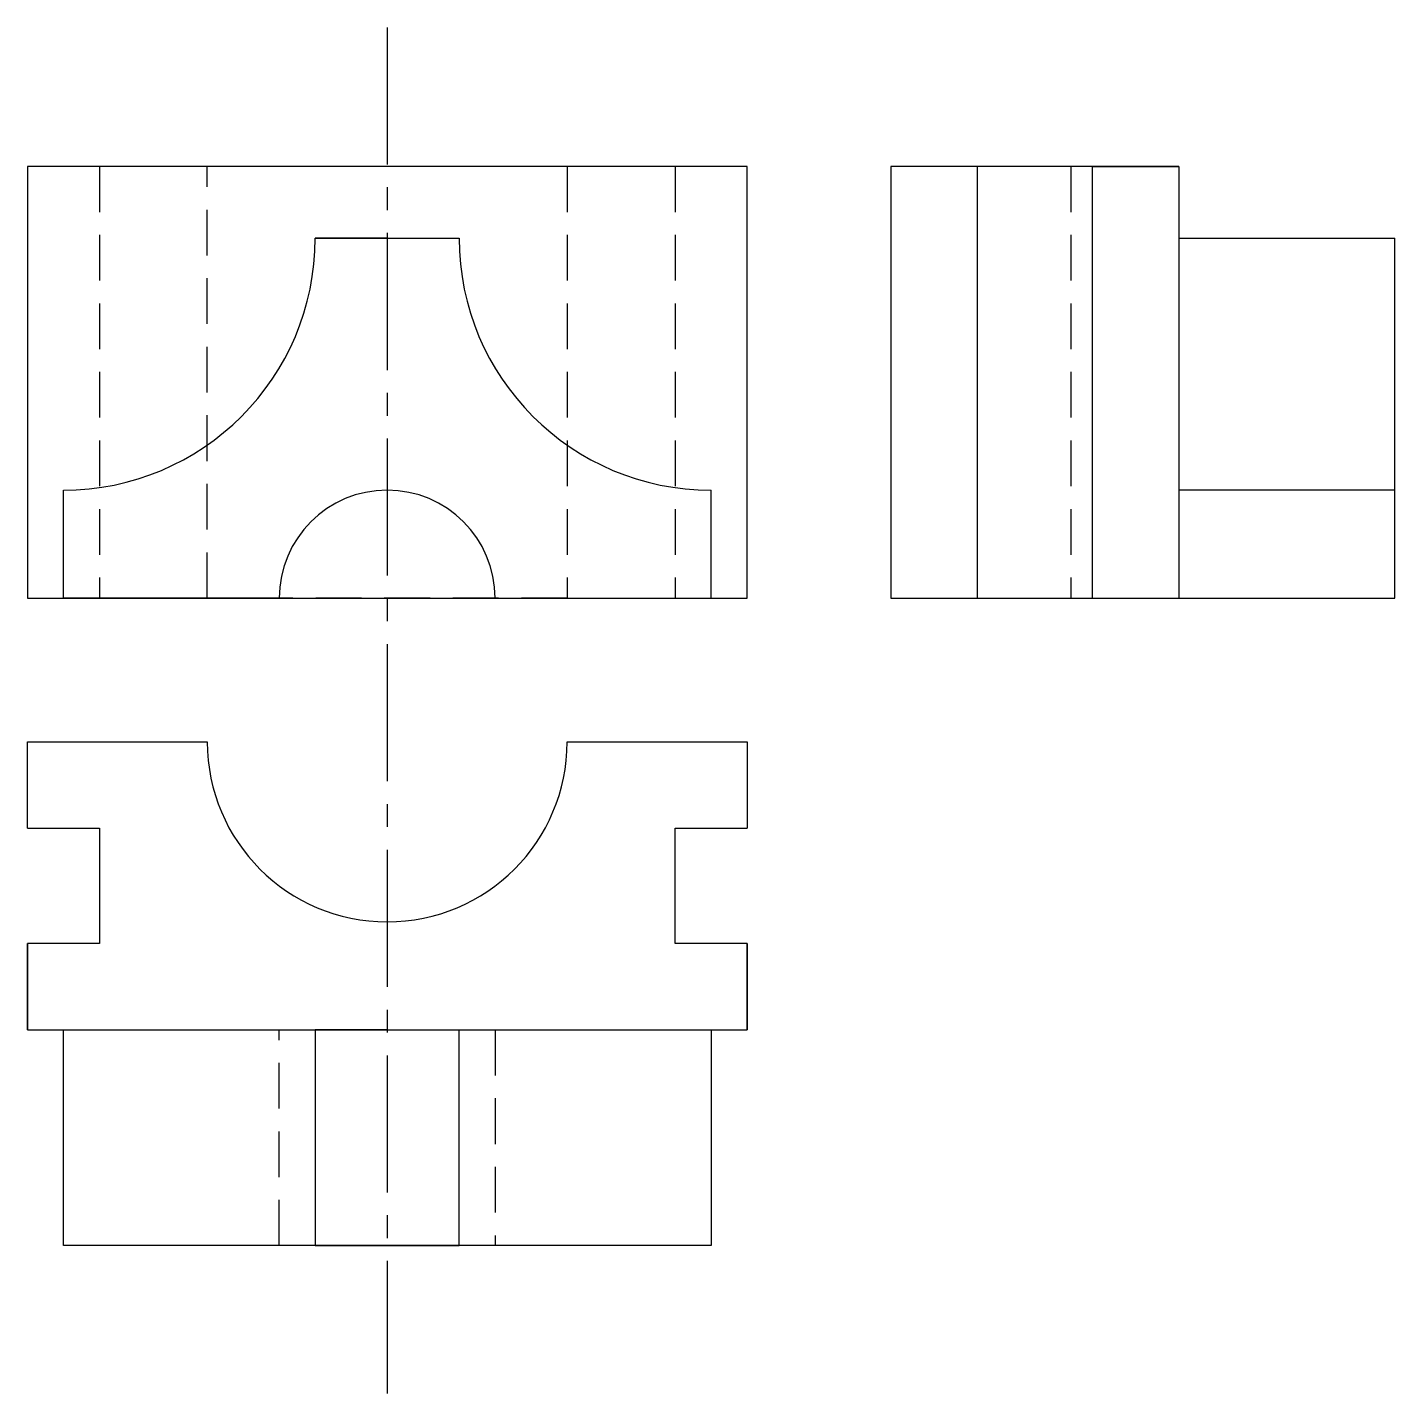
# Model space of a CAD drawing. Header units: millimetres. Extents: x 3050 to 3240, y 739 to 929.
import ezdxf

# ---------------------------------------------------------------- set-up
doc = ezdxf.new("R2010")
doc.units = ezdxf.units.MM
doc.linetypes.add('CENTER2', pattern=[28.575, 19.05, -3.175, 3.175, -3.175])
doc.linetypes.add('DASHED2', pattern=[9.525, 6.35, -3.175])

msp = doc.modelspace()

# ---------------------------------------------------------------- linework, layer by layer
at = {"linetype": 'CENTER2'}
msp.add_line((3100.02, 929.24), (3100.02, 739.35), dxfattribs=at)
for p, q in [((3150.02, 909.92), (3050.02, 909.92)), ((3050.02, 909.92), (3050.02, 849.92)), ((3150.02, 849.92), (3150.02, 909.92)), ((3170.02, 909.92), (3170.02, 849.92)), ((3210.02, 909.92), (3170.02, 909.92)), ((3182.02, 909.92), (3182.02, 849.92)), ((3198.02, 849.92), (3198.02, 909.92)), ((3198.02, 909.92), (3210.02, 909.92)), ((3210.02, 909.92), (3210.02, 849.92)), ((3100.02, 899.92), (3090.02, 899.92)), ((3090.02, 899.92), (3110.02, 899.92)), ((3210.02, 899.92), (3240.02, 899.92)), ((3240.02, 849.92), (3240.02, 899.92)), ((3055.02, 849.92), (3055.02, 864.92)), ((3145.02, 849.92), (3145.02, 864.92)), ((3240.02, 864.92), (3210.02, 864.92)), ((3050.02, 849.92), (3150.02, 849.92)), ((3085.02, 849.92), (3055.02, 849.92)), ((3085.02, 849.92), (3115.02, 849.92)), ((3170.02, 849.92), (3240.02, 849.92)), ((3182.02, 849.92), (3198.02, 849.92)), ((3050.02, 829.92), (3075.02, 829.92)), ((3050.02, 817.92), (3050.02, 829.92)), ((3125.02, 829.92), (3150.02, 829.92)), ((3150.02, 829.92), (3150.02, 817.92)), ((3050.02, 817.92), (3060.02, 817.92)), ((3060.02, 817.92), (3060.02, 801.92)), ((3140.02, 801.92), (3140.02, 817.92)), ((3140.02, 817.92), (3150.02, 817.92)), ((3050.02, 789.92), (3050.02, 801.92)), ((3060.02, 801.92), (3050.02, 801.92)), ((3050.02, 801.92), (3050.02, 789.92)), ((3150.02, 801.92), (3140.02, 801.92)), ((3150.02, 789.92), (3150.02, 801.92)), ((3150.02, 801.92), (3150.02, 789.92)), ((3050.02, 789.92), (3150.02, 789.92)), ((3055.02, 759.92), (3055.02, 789.92)), ((3055.02, 789.92), (3090.02, 789.92)), ((3100.02, 789.92), (3090.02, 789.92)), ((3090.02, 789.92), (3090.02, 759.92)), ((3090.02, 789.92), (3110.02, 789.92)), ((3110.02, 759.92), (3110.02, 789.92)), ((3110.02, 789.92), (3145.02, 789.92)), ((3145.02, 789.92), (3145.02, 759.92)), ((3145.02, 759.92), (3055.02, 759.92)), ((3090.02, 759.92), (3110.02, 759.92))]:
    msp.add_line(p, q)
at = {"linetype": 'DASHED2'}
for p, q in [((3060.02, 909.92), (3060.02, 849.92)), ((3075.02, 849.92), (3075.02, 909.92)), ((3125.02, 909.92), (3125.02, 849.92)), ((3140.02, 909.92), (3140.02, 849.92)), ((3195.02, 909.92), (3195.02, 849.92)), ((3125.02, 849.92), (3075.02, 849.92)), ((3085.02, 759.92), (3085.02, 789.92)), ((3085.02, 789.92), (3100.02, 789.92)), ((3100.02, 789.92), (3115.02, 789.92)), ((3115.02, 789.92), (3115.02, 759.92)), ((3100.02, 759.92), (3085.02, 759.92))]:
    msp.add_line(p, q, dxfattribs=at)
for centre, radius, start, end in [((3055.02, 899.92), 35, 270, 0), ((3145.02, 899.92), 35, 180, 270), ((3100.02, 849.92), 15, 0, 180), ((3100.02, 829.92), 25, 180, 0)]:
    msp.add_arc(centre, radius, start, end)

doc.saveas('drawing.dxf')
